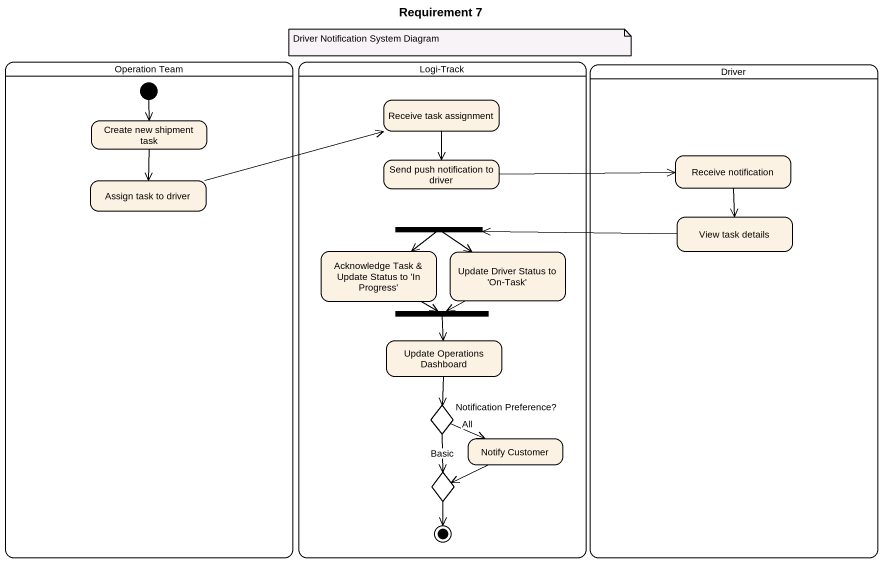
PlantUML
@startuml
title Requirement 7
hide empty description
state "Operation Team" as Operation_Team {
  state "Create new shipment task" as Create_new_shipment_task
  state "Assign task to driver" as Assign_task_to_driver
  [*] --> Create_new_shipment_task
}
state "Logi-Track" as Logi_Track {
  state "Receive task assignment" as Receive_task_assignment
  state "Send push notification to driver" as Send_push_notification_to
  state "Acknowledge Task & Update Status to 'In Progress'" as Acknowledge_Task_Update
  state fork1 <<fork>>
  state "Update Driver Status to 'On-Task'" as Update_Driver_Status_to_On
  state fork2 <<join>>
  state "Update Operations Dashboard" as Update_Operations_Dashboard
  state "Notification Preference?" as Notification_Preference <<choice>>
  state "Notify Customer" as Notify_Customer
  state choice1 <<choice>>
  choice1 --> [*]
}
state Driver {
  state "Receive notification" as Receive_notification
  state "View task details" as View_task_details
}
Receive_task_assignment --> Send_push_notification_to
Create_new_shipment_task --> Assign_task_to_driver
Assign_task_to_driver -right-> Receive_task_assignment
Send_push_notification_to -right-> Receive_notification
Receive_notification --> View_task_details
View_task_details -left-> fork1
Acknowledge_Task_Update -right-> fork2
fork1 --> Acknowledge_Task_Update
fork1 --> Update_Driver_Status_to_On
Update_Driver_Status_to_On -left-> fork2
fork2 --> Update_Operations_Dashboard
Update_Operations_Dashboard --> Notification_Preference
Notification_Preference -right-> Notify_Customer : All
Notification_Preference --> choice1 : Basic
Notify_Customer -left-> choice1
note as N1
  Driver Notification System Diagram
end note
@enduml
